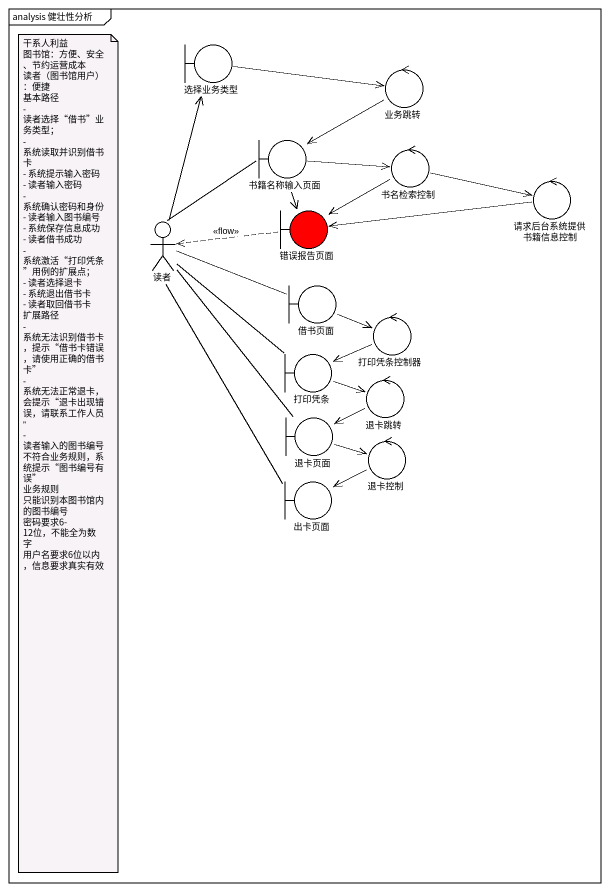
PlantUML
@startuml
mainframe analysis 健壮性分析
boundary 选择业务类型
control 业务跳转
boundary 书籍名称输入页面
control 书名检索控制
control 请求后台系统提供书籍信息控制
actor 读者
boundary 错误报告页面 #FF0000
boundary 借书页面
control 打印凭条控制器
boundary 打印凭条
control 退卡跳转
boundary 退卡页面
control 退卡控制
boundary 出卡页面
选择业务类型 -right-> 业务跳转
业务跳转 --> 书籍名称输入页面
书籍名称输入页面 -right-> 书名检索控制
书籍名称输入页面 --> 错误报告页面
书名检索控制 -right-> 请求后台系统提供书籍信息控制
书名检索控制 --> 错误报告页面
请求后台系统提供书籍信息控制 -left-> 错误报告页面
读者 -up-> 选择业务类型
读者 -up- 书籍名称输入页面
读者 -right- 借书页面
读者 -- 打印凭条
读者 -- 退卡页面
读者 -- 出卡页面
错误报告页面 .left.> 读者 : <<flow>>
借书页面 -right-> 打印凭条控制器
打印凭条控制器 -left-> 打印凭条
打印凭条 -right-> 退卡跳转
退卡跳转 -left-> 退卡页面
退卡页面 -right-> 退卡控制
退卡控制 -left-> 出卡页面
note as N1
  干系人利益
  图书馆：方便、安全、节约运营成本
  读者（图书馆用户）：便捷
  基本路径
  - 读者选择“借书”业务类型；
  - 系统读取并识别借书卡
  - 系统提示输入密码
  - 读者输入密码
  - 系统确认密码和身份
  - 读者输入图书编号
  - 系统保存信息成功
  - 读者借书成功
  - 系统激活“打印凭条”用例的扩展点；
  - 读者选择退卡
  - 系统退出借书卡
  - 读者取回借书卡
  扩展路径
  - 系统无法识别借书卡，提示“借书卡错误，请使用正确的借书卡”
  - 系统无法正常退卡，会提示“退卡出现错误，请联系工作人员”
  - 读者输入的图书编号不符合业务规则，系统提示“图书编号有误”
  业务规则
  只能识别本图书馆内的图书编号
  密码要求6-12位，不能全为数字
  用户名要求6位以内，信息要求真实有效
end note
@enduml
